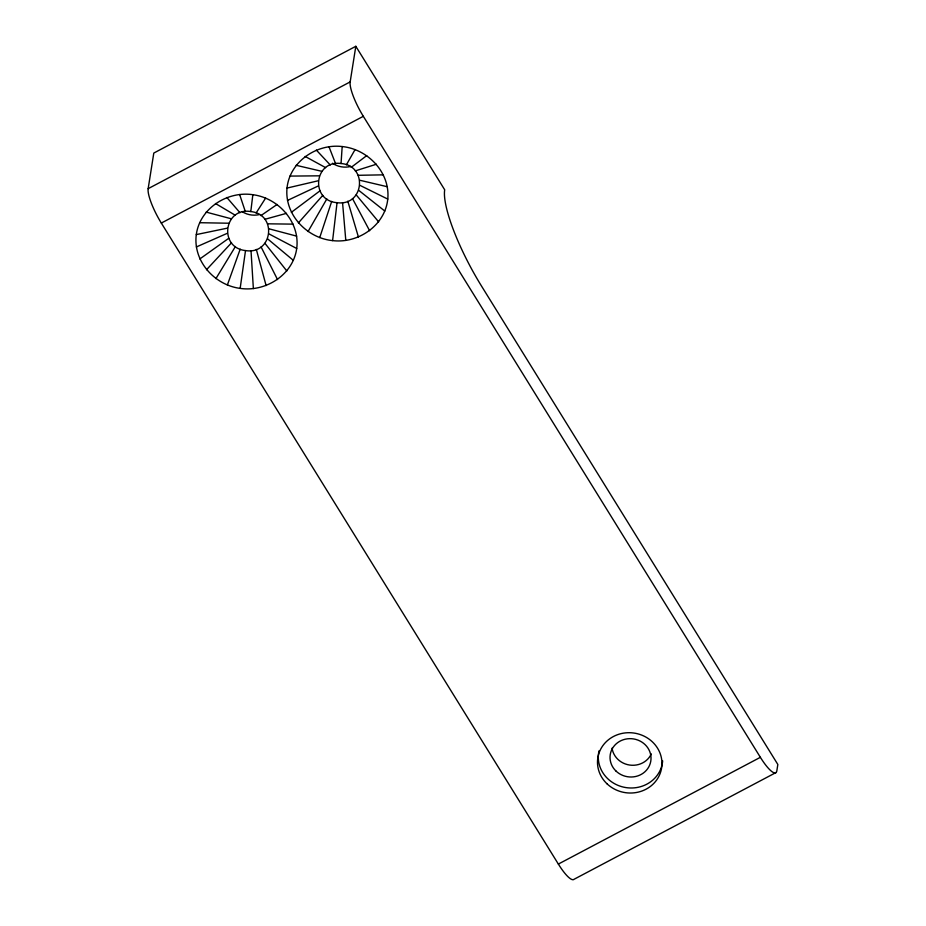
<?xml version="1.0" encoding="UTF-8"?>
<svg xmlns="http://www.w3.org/2000/svg" width="926" height="926" viewBox="0 0 926 926"><rect width="100%" height="100%" fill="white"/><g stroke="black" fill="none" stroke-linecap="round" stroke-linejoin="round"><path stroke-width="1.39" d="M341.046 163.52C313.902 159.839 309.978 200.583 337.052 202.69C364.196 206.382 368.131 165.638 341.046 163.52L342.18 146.551C316.588 143.426 289.734 161.668 287.014 188.071C284.409 214.566 306.842 238.063 332.596 240.61C358.188 243.735 385.054 225.493 387.774 199.09C390.378 172.595 367.935 149.109 342.18 146.551M332.596 240.61L337.052 202.69M250.796 211.556C223.849 207.065 218.443 247.636 245.517 250.576C272.476 255.067 277.869 214.496 250.796 211.556L252.844 194.703C227.321 190.86 199.9 208.269 196.289 234.591C192.805 260.958 214.519 285.115 240.158 288.38C265.681 292.222 293.091 274.814 296.714 248.492C300.198 222.124 278.483 197.967 252.844 194.703M240.158 288.38L245.517 250.576M776.104 772.492L574.097 879.26A29.319 6.644 62.1 0 1 558.355 864.074L161.321 223.062A29.319 6.644 62.1 0 1 148.16 188.672L153.797 153.056L355.815 46.3L444.7 189.807A82.101 18.601 62.1 0 0 481.543 286.111L777.84 764.482L776.845 770.768A29.319 6.644 62.1 0 1 760.373 757.318L363.328 116.306A29.319 6.644 62.1 0 1 350.167 81.905L355.815 46.3M319.725 237.577L331.693 201.428M227.379 284.976L240.193 249.163M346.405 164.782L355.063 149.584M308.045 231.558L326.832 198.928M215.908 278.622L235.412 246.513M256.12 212.968L265.623 198.106M298.38 222.934L322.804 195.34M206.51 269.744L231.5 242.809M351.267 167.293L366.731 155.614M291.366 212.32L319.875 190.918M199.842 258.944L228.722 238.318M260.901 215.619L277.094 204.461M148.16 188.672L350.167 81.905M161.321 223.062L363.328 116.306M558.355 864.074L760.373 757.318M287.488 200.433L318.266 185.964M196.358 246.953L227.275 233.317M355.306 170.882L376.407 164.226M264.813 219.323L286.481 213.339M287.014 188.071L318.069 180.813M196.289 234.591L227.24 228.178M358.223 175.303L383.422 174.84M289.965 176.09L319.296 175.824M267.591 223.814L293.148 224.138M199.646 222.703L228.641 223.224M296.158 165.303L321.878 171.333M359.832 180.257L387.3 186.728M269.038 228.815L296.644 236.13M206.185 212.112L231.361 218.802M360.04 185.397L387.774 199.09M269.072 233.965L296.714 248.492M305.152 156.436L325.628 167.641M215.48 203.512L235.239 215.226M358.802 190.397L384.811 211.07M267.672 238.908L293.357 260.368M316.356 150.105L330.293 165.002M226.882 197.504L239.984 212.725M356.221 194.888L378.63 221.858M264.952 243.33L286.817 270.971M352.482 198.581L369.624 230.724M261.074 246.906L277.522 279.571M328.985 146.736L335.548 163.589M239.626 194.506L245.297 211.475M347.817 201.22L358.431 237.056M256.328 249.407L266.109 285.578M342.551 202.62L345.803 240.424M251.015 250.657L253.365 288.576M259.361 214.589A21.113 19.689 9 0 1 242.172 211.672M350.885 166.391A21.113 19.689 9 0 1 332.48 163.231M651.291 753.891A20.522 19.133 9 0 1 629.645 765.05A20.522 19.133 9 0 1 612.063 748.127M662.669 760.894A32.294 30.107 9 0 1 625.849 787.575A32.294 30.107 9 0 1 599.006 750.859M615.987 771.045A20.522 19.133 9 0 0 650.307 763.255A20.522 19.133 9 0 0 625.293 739.191A20.522 19.133 9 0 0 615.987 771.045M607.097 783.882A32.294 30.107 9 0 0 660.933 771.092A32.294 30.107 9 0 0 621.172 733.612A32.294 30.107 9 0 0 607.097 783.882"/></g></svg>
